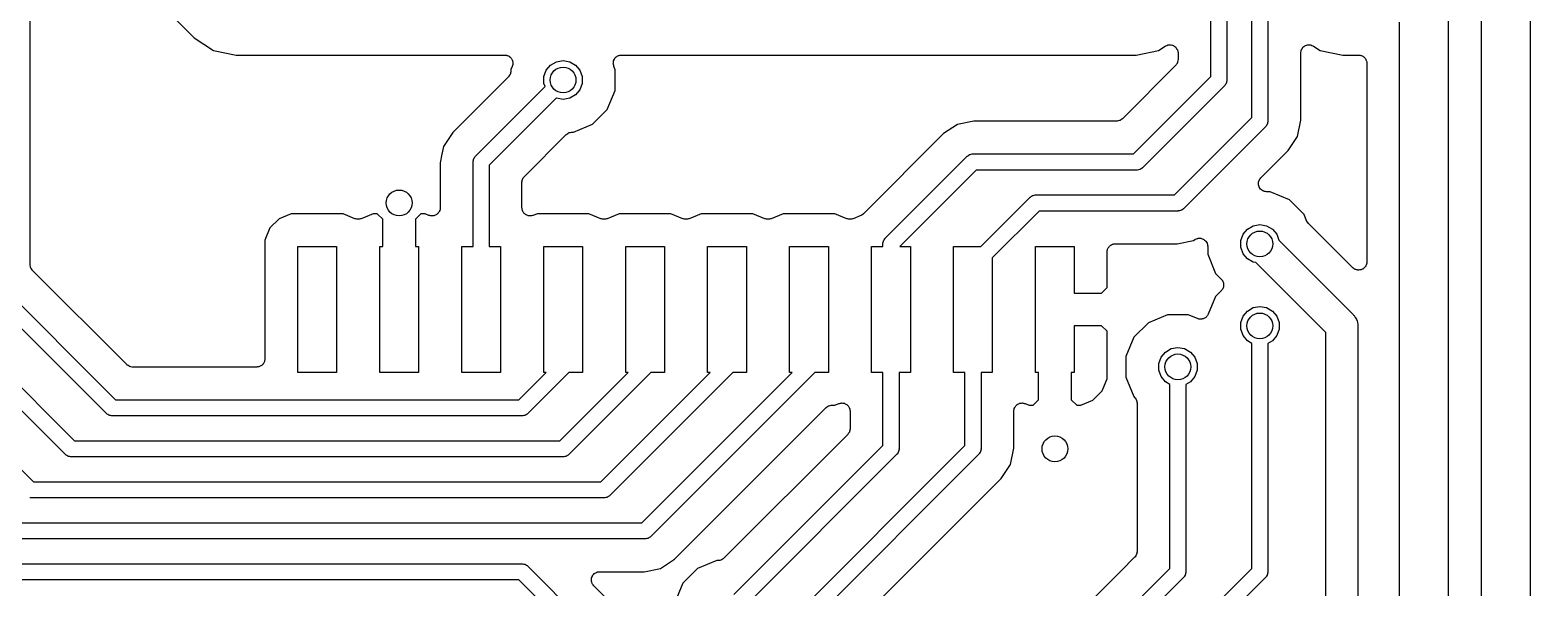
# Model space of a CAD drawing. Extents: x 99.6 to 135.3, y -116.3 to -28.5.
# Drawn here: x 111.76 to 135, y -64.37 to -55.74 of the extents above; entities that cross this region are included whole.
import ezdxf

# ---------------------------------------------------------------- set-up
doc = ezdxf.new("R2010")
doc.units = 0
doc.header["$MEASUREMENT"] = 0
doc.layers.add('BLACK', color=7, linetype='CONTINUOUS')

msp = doc.modelspace()

# ---------------------------------------------------------------- linework, layer by layer
at = {"layer": 'Black'}
for p, q in [((134.995, -38.735), (134.995, -109.22)), ((134.245, -93.605), (134.245, -38.8903)), ((133.725, -40.005), (133.725, -86.995)), ((130.935, -43.18), (130.935, -57.15)), ((130.685, -57.0982), (130.685, -43.2318)), ((130.05, -56.4632), (130.05, -43.8668)), ((130.3, -43.815), (130.3, -56.515)), ((111.758, -59.3752), (111.758, -53.6234)), ((111.975, -53.5336), (114.302, -55.8605)), ((132.975, -55.8649), (132.975, -55.62)), ((114.302, -55.8605), (114.598, -56.0585)), ((129.242, -56.0585), (129.344, -55.99)), ((129.344, -55.99), (129.348, -55.9883)), ((129.348, -55.9883), (129.351, -55.9856)), ((129.351, -55.9856), (129.368, -55.9795)), ((129.368, -55.9795), (129.385, -55.9722)), ((129.385, -55.9722), (129.389, -55.972)), ((129.389, -55.972), (129.393, -55.9705)), ((129.393, -55.9705), (129.411, -55.9705)), ((129.411, -55.9705), (129.429, -55.9694)), ((129.429, -55.9694), (129.433, -55.9705)), ((129.433, -55.9705), (129.437, -55.9705)), ((129.437, -55.9705), (129.454, -55.9767)), ((129.454, -55.9767), (129.471, -55.9817)), ((129.471, -55.9817), (129.475, -55.9842)), ((129.475, -55.9842), (129.478, -55.9856)), ((129.478, -55.9856), (129.492, -55.9972)), ((129.492, -55.9972), (129.507, -56.0078)), ((131.478, -56.0078), (131.493, -55.9972)), ((131.493, -55.9972), (131.506, -55.9856)), ((131.506, -55.9856), (131.51, -55.9842)), ((131.51, -55.9842), (131.514, -55.9817)), ((131.514, -55.9817), (131.531, -55.9767)), ((131.531, -55.9767), (131.548, -55.9705)), ((131.548, -55.9705), (131.552, -55.9705)), ((131.552, -55.9705), (131.556, -55.9694)), ((131.556, -55.9694), (131.574, -55.9705)), ((131.574, -55.9705), (131.592, -55.9705)), ((131.592, -55.9705), (131.596, -55.972)), ((131.596, -55.972), (131.6, -55.9722)), ((131.6, -55.9722), (131.617, -55.9795)), ((131.617, -55.9795), (131.633, -55.9856)), ((131.633, -55.9856), (131.637, -55.9883)), ((131.637, -55.9883), (131.641, -55.99)), ((131.641, -55.99), (131.743, -56.0585)), ((132.971, -55.9127), (132.975, -55.8649)), ((132.975, -55.9283), (132.971, -55.9127)), ((132.975, -86.8397), (132.975, -55.9283)), ((114.598, -56.0585), (114.948, -56.128)), ((114.948, -56.128), (119.111, -56.128)), ((119.111, -56.128), (119.124, -56.1304)), ((119.124, -56.1304), (119.138, -56.131)), ((119.138, -56.131), (119.146, -56.1342)), ((119.146, -56.1342), (119.154, -56.1357)), ((119.154, -56.1357), (119.166, -56.1426)), ((119.166, -56.1426), (119.179, -56.1479)), ((119.179, -56.1479), (119.185, -56.1536)), ((119.185, -56.1536), (119.192, -56.1577)), ((119.192, -56.1577), (119.201, -56.1684)), ((119.201, -56.1684), (119.211, -56.1778)), ((119.211, -56.1778), (119.215, -56.1851)), ((119.215, -56.1851), (119.221, -56.1915)), ((119.221, -56.1915), (119.225, -56.2046)), ((119.225, -56.2046), (119.232, -56.2169)), ((119.232, -56.2169), (119.233, -56.2251)), ((119.233, -56.2251), (119.236, -56.2329)), ((119.236, -56.2329), (119.236, -56.2469)), ((119.821, -56.2843), (119.912, -56.232)), ((119.912, -56.232), (120.015, -56.2139)), ((120.015, -56.2139), (120.118, -56.232)), ((120.118, -56.232), (120.209, -56.2843)), ((120.794, -56.2329), (120.797, -56.225)), ((120.794, -56.2467), (120.794, -56.2329)), ((120.797, -56.225), (120.798, -56.2167)), ((120.798, -56.2167), (120.805, -56.2045)), ((120.805, -56.2045), (120.809, -56.1915)), ((120.809, -56.1915), (120.815, -56.1851)), ((120.815, -56.1851), (120.819, -56.1776)), ((120.819, -56.1776), (120.829, -56.1683)), ((120.829, -56.1683), (120.838, -56.1577)), ((120.838, -56.1577), (120.845, -56.1535)), ((120.845, -56.1535), (120.851, -56.1478)), ((120.851, -56.1478), (120.864, -56.1426)), ((120.864, -56.1426), (120.876, -56.1357)), ((120.876, -56.1357), (120.884, -56.1342)), ((120.884, -56.1342), (120.892, -56.131)), ((120.892, -56.131), (120.906, -56.1304)), ((120.906, -56.1304), (120.919, -56.128)), ((120.919, -56.128), (128.892, -56.128)), ((128.892, -56.128), (129.242, -56.0585)), ((129.507, -56.0078), (129.509, -56.0113)), ((129.509, -56.0113), (129.512, -56.014)), ((129.512, -56.014), (129.521, -56.0295)), ((129.521, -56.0295), (129.531, -56.0445)), ((129.531, -56.0445), (129.532, -56.0485)), ((129.532, -56.0485), (129.534, -56.0522)), ((129.534, -56.0522), (129.537, -56.0698)), ((129.536, -56.2327), (129.534, -56.2436)), ((129.54, -56.2223), (129.536, -56.2327)), ((129.537, -56.0698), (129.542, -56.0873)), ((129.542, -56.2113), (129.54, -56.2167)), ((129.54, -56.2167), (129.54, -56.2223)), ((129.542, -56.0873), (129.541, -56.0915)), ((129.541, -56.0915), (129.542, -56.0956)), ((129.542, -56.2002), (129.541, -56.2057)), ((129.541, -56.2057), (129.542, -56.2113)), ((129.542, -56.0956), (129.542, -56.2002)), ((131.443, -56.0873), (131.448, -56.0698)), ((131.444, -56.0915), (131.443, -56.0873)), ((131.443, -56.0956), (131.444, -56.0915)), ((131.443, -57.1375), (131.443, -56.0956)), ((131.448, -56.0698), (131.451, -56.0522)), ((131.451, -56.0522), (131.453, -56.0485)), ((131.453, -56.0485), (131.454, -56.0445)), ((131.454, -56.0445), (131.464, -56.0295)), ((131.464, -56.0295), (131.473, -56.014)), ((131.473, -56.014), (131.476, -56.0113)), ((131.476, -56.0113), (131.478, -56.0078)), ((131.743, -56.0585), (132.093, -56.128)), ((132.093, -56.128), (132.34, -56.128)), ((132.34, -56.128), (132.351, -56.1299)), ((132.351, -56.1299), (132.362, -56.1299)), ((132.362, -56.1299), (132.372, -56.1337)), ((132.372, -56.1337), (132.383, -56.1357)), ((132.383, -56.1357), (132.393, -56.1412)), ((132.393, -56.1412), (132.404, -56.145)), ((132.404, -56.145), (132.412, -56.1522)), ((132.412, -56.1522), (132.422, -56.1577)), ((132.422, -56.1577), (132.429, -56.1662)), ((132.429, -56.1662), (132.437, -56.1734)), ((132.437, -56.1734), (132.443, -56.183)), ((132.443, -56.183), (132.45, -56.1915)), ((132.45, -56.1915), (132.454, -56.2019)), ((132.454, -56.2019), (132.459, -56.2116)), ((132.459, -56.2116), (132.461, -56.2225)), ((132.461, -56.2225), (132.465, -56.2329)), ((132.465, -56.2329), (132.465, -56.2441)), ((119.17, -56.4649), (118.306, -57.3286)), ((119.173, -56.4603), (119.17, -56.4649)), ((119.177, -56.4568), (119.173, -56.4603)), ((119.186, -56.4424), (119.177, -56.4568)), ((119.195, -56.4287), (119.186, -56.4424)), ((119.197, -56.4234), (119.195, -56.4287)), ((119.199, -56.4186), (119.197, -56.4234)), ((119.202, -56.4022), (119.199, -56.4186)), ((119.207, -56.3861), (119.202, -56.4022)), ((119.207, -56.3752), (119.206, -56.3806)), ((119.206, -56.3806), (119.207, -56.3861)), ((119.228, -56.3037), (119.207, -56.3536)), ((119.207, -56.3536), (119.207, -56.3752)), ((119.231, -56.2901), (119.228, -56.3037)), ((119.236, -56.2771), (119.231, -56.2901)), ((119.236, -56.2469), (119.237, -56.2606)), ((119.237, -56.2606), (119.236, -56.2688)), ((119.236, -56.2688), (119.236, -56.2771)), ((119.718, -56.4627), (119.754, -56.3644)), ((119.718, -56.5673), (119.718, -56.4627)), ((119.754, -56.3644), (119.821, -56.2843)), ((120.209, -56.2843), (120.276, -56.3644)), ((120.276, -56.3644), (120.312, -56.4627)), ((120.312, -56.4627), (120.312, -56.5673)), ((120.792, -56.2604), (120.794, -56.2467)), ((120.794, -56.2686), (120.792, -56.2604)), ((120.794, -56.2771), (120.794, -56.2686)), ((120.799, -56.29), (120.794, -56.2771)), ((120.802, -56.3035), (120.799, -56.29)), ((120.823, -56.355), (120.802, -56.3035)), ((120.823, -56.6764), (120.823, -56.355)), ((129.505, -56.29), (128.68, -57.1148)), ((128.853, -57.66), (130.05, -56.4632)), ((129.508, -56.2854), (129.505, -56.29)), ((129.512, -56.2818), (129.508, -56.2854)), ((129.518, -56.2722), (129.512, -56.2818)), ((129.525, -56.2637), (129.518, -56.2722)), ((129.527, -56.2584), (129.525, -56.2637)), ((129.53, -56.2539), (129.527, -56.2584)), ((129.532, -56.2485), (129.53, -56.2539)), ((129.534, -56.2436), (129.532, -56.2485)), ((132.465, -56.2441), (132.467, -56.255)), ((132.467, -56.255), (132.467, -59.3334)), ((118.657, -57.6966), (119.736, -56.6168)), ((119.736, -56.6168), (119.718, -56.5673)), ((120.276, -56.6656), (120.209, -56.7457)), ((120.312, -56.5673), (120.276, -56.6656)), ((120.7, -56.9733), (120.823, -56.6764)), ((130.263, -56.6034), (128.993, -57.8734)), ((130.267, -56.5989), (130.263, -56.6034)), ((130.271, -56.5953), (130.267, -56.5989)), ((130.279, -56.5812), (130.271, -56.5953)), ((130.288, -56.5678), (130.279, -56.5812)), ((130.29, -56.5625), (130.288, -56.5678)), ((130.292, -56.5578), (130.29, -56.5625)), ((130.295, -56.5417), (130.292, -56.5578)), ((130.3, -56.5259), (130.295, -56.5417)), ((130.3, -56.515), (130.299, -56.5204)), ((130.299, -56.5204), (130.3, -56.5259)), ((119.91, -56.7968), (118.87, -57.8368)), ((119.912, -56.798), (119.91, -56.7968)), ((120.015, -56.8161), (119.912, -56.798)), ((120.118, -56.798), (120.015, -56.8161)), ((120.209, -56.7457), (120.118, -56.798)), ((120.472, -57.2004), (120.7, -56.9733)), ((126.378, -57.152), (126.124, -57.2025)), ((128.59, -57.152), (126.378, -57.152)), ((128.596, -57.151), (128.59, -57.152)), ((128.601, -57.1515), (128.596, -57.151)), ((128.617, -57.1472), (128.601, -57.1515)), ((128.634, -57.1443), (128.617, -57.1472)), ((128.638, -57.1415), (128.634, -57.1443)), ((128.644, -57.1401), (128.638, -57.1415)), ((128.657, -57.1306), (128.644, -57.1401)), ((128.672, -57.1223), (128.657, -57.1306)), ((128.675, -57.118), (128.672, -57.1223)), ((128.68, -57.1148), (128.675, -57.118)), ((129.488, -58.295), (130.685, -57.0982)), ((130.935, -57.1609), (130.93, -57.1767)), ((130.935, -57.15), (130.934, -57.1554)), ((130.934, -57.1554), (130.935, -57.1609)), ((131.393, -57.3913), (131.443, -57.1375)), ((118.306, -57.3286), (118.162, -57.5437)), ((119.415, -58.01), (120.065, -57.3603)), ((120.065, -57.3603), (120.069, -57.3571)), ((120.069, -57.3571), (120.073, -57.3528)), ((120.073, -57.3528), (120.087, -57.3445)), ((120.087, -57.3445), (120.101, -57.335)), ((120.101, -57.335), (120.106, -57.3336)), ((120.106, -57.3336), (120.111, -57.3307)), ((120.111, -57.3307), (120.128, -57.3279)), ((120.128, -57.3279), (120.144, -57.3236)), ((120.144, -57.3236), (120.149, -57.3241)), ((120.149, -57.3241), (120.155, -57.3231)), ((120.155, -57.3231), (120.175, -57.3231)), ((120.175, -57.3231), (120.472, -57.2004)), ((125.909, -57.3462), (124.667, -58.5876)), ((126.124, -57.2025), (125.909, -57.3462)), ((130.898, -57.2384), (129.628, -58.5084)), ((130.902, -57.2339), (130.898, -57.2384)), ((130.906, -57.2303), (130.902, -57.2339)), ((130.914, -57.2162), (130.906, -57.2303)), ((130.923, -57.2028), (130.914, -57.2162)), ((130.925, -57.1975), (130.923, -57.2028)), ((130.927, -57.1928), (130.925, -57.1975)), ((130.93, -57.1767), (130.927, -57.1928)), ((131.249, -57.6064), (131.393, -57.3913)), ((118.162, -57.5437), (118.139, -57.6617)), ((130.825, -58.0303), (131.249, -57.6064)), ((118.139, -57.6617), (118.112, -57.7975)), ((118.112, -57.7975), (118.112, -58.4947)), ((118.62, -57.7741), (118.625, -57.7583)), ((118.621, -57.7796), (118.62, -57.7741)), ((118.62, -57.785), (118.621, -57.7796)), ((118.62, -59.095), (118.62, -57.785)), ((118.625, -57.7583), (118.628, -57.7422)), ((118.628, -57.7422), (118.63, -57.7375)), ((118.63, -57.7375), (118.632, -57.7322)), ((118.632, -57.7322), (118.641, -57.7188)), ((118.641, -57.7188), (118.649, -57.7047)), ((118.649, -57.7047), (118.653, -57.7011)), ((118.653, -57.7011), (118.657, -57.6966)), ((118.87, -57.8368), (118.87, -59.095)), ((125.007, -58.9666), (126.277, -57.6966)), ((126.277, -57.6966), (126.281, -57.6935)), ((126.281, -57.6935), (126.285, -57.6892)), ((126.285, -57.6892), (126.299, -57.6811)), ((126.299, -57.6811), (126.312, -57.6717)), ((126.312, -57.6717), (126.317, -57.6703)), ((126.317, -57.6703), (126.322, -57.6675)), ((126.322, -57.6675), (126.338, -57.6647)), ((126.338, -57.6647), (126.354, -57.6605)), ((126.354, -57.6605), (126.36, -57.661)), ((126.36, -57.661), (126.365, -57.66)), ((126.365, -57.66), (128.853, -57.66)), ((119.378, -58.0887), (119.383, -58.0727)), ((119.379, -58.0943), (119.378, -58.0887)), ((119.378, -58.0998), (119.379, -58.0943)), ((119.383, -58.0727), (119.386, -58.0564)), ((119.386, -58.0564), (119.388, -58.0515)), ((119.388, -58.0515), (119.39, -58.0461)), ((119.39, -58.0461), (119.399, -58.0325)), ((119.399, -58.0325), (119.408, -58.0182)), ((119.408, -58.0182), (119.412, -58.0146)), ((119.412, -58.0146), (119.415, -58.01)), ((126.417, -57.91), (125.232, -59.095)), ((128.905, -57.91), (126.417, -57.91)), ((128.91, -57.909), (128.905, -57.91)), ((128.916, -57.9095), (128.91, -57.909)), ((128.932, -57.9053), (128.916, -57.9095)), ((128.948, -57.9025), (128.932, -57.9053)), ((128.953, -57.8997), (128.948, -57.9025)), ((128.958, -57.8983), (128.953, -57.8997)), ((128.971, -57.8889), (128.958, -57.8983)), ((128.985, -57.8808), (128.971, -57.8889)), ((128.989, -57.8765), (128.985, -57.8808)), ((128.993, -57.8734), (128.989, -57.8765)), ((130.79, -58.0979), (130.795, -58.0824)), ((130.795, -58.0824), (130.8, -58.0664)), ((130.8, -58.0664), (130.803, -58.0618)), ((130.803, -58.0618), (130.805, -58.0565)), ((130.805, -58.0565), (130.815, -58.0438)), ((130.815, -58.0438), (130.825, -58.0303)), ((119.378, -58.4947), (119.378, -58.0998)), ((127.252, -58.3316), (127.256, -58.3285)), ((127.256, -58.3285), (127.26, -58.3242)), ((127.26, -58.3242), (127.274, -58.3161)), ((127.274, -58.3161), (127.287, -58.3067)), ((127.287, -58.3067), (127.292, -58.3053)), ((127.292, -58.3053), (127.297, -58.3025)), ((127.297, -58.3025), (127.313, -58.2997)), ((127.313, -58.2997), (127.329, -58.2955)), ((127.329, -58.2955), (127.335, -58.296)), ((127.335, -58.296), (127.34, -58.295)), ((127.34, -58.295), (129.488, -58.295)), ((130.788, -58.109), (130.79, -58.1036)), ((130.79, -58.1255), (130.788, -58.109)), ((130.79, -58.1036), (130.79, -58.0979)), ((130.79, -58.142), (130.79, -58.1255)), ((130.792, -58.1473), (130.79, -58.142)), ((130.792, -58.153), (130.792, -58.1473)), ((130.799, -58.1679), (130.792, -58.153)), ((130.805, -58.1835), (130.799, -58.1679)), ((130.808, -58.1878), (130.805, -58.1835)), ((130.811, -58.1929), (130.808, -58.1878)), ((130.822, -58.2046), (130.811, -58.1929)), ((130.833, -58.2173), (130.822, -58.2046)), ((130.838, -58.2201), (130.833, -58.2173)), ((130.842, -58.2241), (130.838, -58.2201)), ((130.857, -58.2311), (130.842, -58.2241)), ((130.871, -58.2394), (130.857, -58.2311)), ((130.877, -58.2404), (130.871, -58.2394)), ((130.882, -58.2428), (130.877, -58.2404)), ((130.898, -58.2442), (130.882, -58.2428)), ((130.915, -58.2471), (130.898, -58.2442)), ((130.971, -58.2471), (130.915, -58.2471)), ((131.268, -58.3704), (130.971, -58.2471)), ((118.097, -58.5501), (118.092, -58.5629)), ((118.104, -58.5381), (118.097, -58.5501)), ((118.106, -58.5299), (118.104, -58.5381)), ((118.109, -58.5222), (118.106, -58.5299)), ((118.11, -58.5083), (118.109, -58.5222)), ((118.112, -58.4947), (118.11, -58.5083)), ((119.38, -58.5083), (119.378, -58.4947)), ((119.381, -58.5222), (119.38, -58.5083)), ((119.384, -58.5299), (119.381, -58.5222)), ((119.386, -58.5381), (119.384, -58.5299)), ((119.393, -58.5501), (119.386, -58.5381)), ((119.398, -58.5629), (119.393, -58.5501)), ((126.488, -59.095), (127.252, -58.3316)), ((127.392, -58.545), (126.665, -59.2718)), ((129.54, -58.545), (127.392, -58.545)), ((129.545, -58.544), (129.54, -58.545)), ((129.551, -58.5445), (129.545, -58.544)), ((129.567, -58.5403), (129.551, -58.5445)), ((129.583, -58.5375), (129.567, -58.5403)), ((129.588, -58.5347), (129.583, -58.5375)), ((129.593, -58.5333), (129.588, -58.5347)), ((129.606, -58.5239), (129.593, -58.5333)), ((129.62, -58.5158), (129.606, -58.5239)), ((129.624, -58.5115), (129.62, -58.5158)), ((129.628, -58.5084), (129.624, -58.5115)), ((131.495, -58.5979), (131.268, -58.3704)), ((115.617, -58.6643), (115.474, -58.8072)), ((115.804, -58.587), (115.617, -58.6643)), ((116.606, -58.587), (115.804, -58.587)), ((116.791, -58.6638), (116.606, -58.587)), ((116.797, -58.665), (116.791, -58.6638)), ((116.802, -58.6676), (116.797, -58.665)), ((116.818, -58.6697), (116.802, -58.6676)), ((116.834, -58.6733), (116.818, -58.6697)), ((116.84, -58.6726), (116.834, -58.6733)), ((116.846, -58.6733), (116.84, -58.6726)), ((116.862, -58.6697), (116.846, -58.6733)), ((116.878, -58.6676), (116.862, -58.6697)), ((116.883, -58.665), (116.878, -58.6676)), ((116.889, -58.6638), (116.883, -58.665)), ((117.074, -58.587), (116.889, -58.6638)), ((117.137, -58.587), (117.074, -58.587)), ((117.221, -58.6714), (117.137, -58.587)), ((117.221, -59.095), (117.221, -58.6714)), ((117.813, -58.587), (117.729, -58.6714)), ((117.729, -58.6714), (117.729, -59.095)), ((117.876, -58.587), (117.813, -58.587)), ((117.936, -58.612), (117.876, -58.587)), ((117.95, -58.615), (117.936, -58.612)), ((117.963, -58.6197), (117.95, -58.615)), ((117.971, -58.6197), (117.963, -58.6197)), ((117.979, -58.6215), (117.971, -58.6197)), ((117.993, -58.6197), (117.979, -58.6215)), ((118.007, -58.6197), (117.993, -58.6197)), ((118.015, -58.6169), (118.007, -58.6197)), ((118.023, -58.6158), (118.015, -58.6169)), ((118.035, -58.6094), (118.023, -58.6158)), ((118.048, -58.6046), (118.035, -58.6094)), ((118.055, -58.5993), (118.048, -58.6046)), ((118.062, -58.5954), (118.055, -58.5993)), ((118.072, -58.5852), (118.062, -58.5954)), ((118.082, -58.5763), (118.072, -58.5852)), ((118.086, -58.5691), (118.082, -58.5763)), ((118.092, -58.5629), (118.086, -58.5691)), ((119.404, -58.5691), (119.398, -58.5629)), ((119.408, -58.5763), (119.404, -58.5691)), ((119.418, -58.5852), (119.408, -58.5763)), ((119.428, -58.5954), (119.418, -58.5852)), ((119.435, -58.5993), (119.428, -58.5954)), ((119.441, -58.6046), (119.435, -58.5993)), ((119.455, -58.6094), (119.441, -58.6046)), ((119.467, -58.6158), (119.455, -58.6094)), ((119.475, -58.6169), (119.467, -58.6158)), ((119.483, -58.6197), (119.475, -58.6169)), ((119.497, -58.6197), (119.483, -58.6197)), ((119.511, -58.6215), (119.497, -58.6197)), ((119.519, -58.6197), (119.511, -58.6215)), ((119.527, -58.6197), (119.519, -58.6197)), ((119.54, -58.615), (119.527, -58.6197)), ((119.554, -58.612), (119.54, -58.615)), ((119.614, -58.587), (119.554, -58.612)), ((120.416, -58.587), (119.614, -58.587)), ((120.601, -58.6638), (120.416, -58.587)), ((120.607, -58.665), (120.601, -58.6638)), ((120.612, -58.6676), (120.607, -58.665)), ((120.628, -58.6697), (120.612, -58.6676)), ((120.644, -58.6733), (120.628, -58.6697)), ((120.65, -58.6726), (120.644, -58.6733)), ((120.656, -58.6733), (120.65, -58.6726)), ((120.672, -58.6697), (120.656, -58.6733)), ((120.688, -58.6676), (120.672, -58.6697)), ((120.693, -58.665), (120.688, -58.6676)), ((120.699, -58.6638), (120.693, -58.665)), ((120.884, -58.587), (120.699, -58.6638)), ((121.686, -58.587), (120.884, -58.587)), ((121.871, -58.6638), (121.686, -58.587)), ((121.877, -58.665), (121.871, -58.6638)), ((121.882, -58.6676), (121.877, -58.665)), ((121.898, -58.6697), (121.882, -58.6676)), ((121.914, -58.6733), (121.898, -58.6697)), ((121.92, -58.6726), (121.914, -58.6733)), ((121.926, -58.6733), (121.92, -58.6726)), ((121.942, -58.6697), (121.926, -58.6733)), ((121.958, -58.6676), (121.942, -58.6697)), ((121.963, -58.665), (121.958, -58.6676)), ((121.969, -58.6638), (121.963, -58.665)), ((122.154, -58.587), (121.969, -58.6638)), ((122.956, -58.587), (122.154, -58.587)), ((123.141, -58.6638), (122.956, -58.587)), ((123.147, -58.665), (123.141, -58.6638)), ((123.152, -58.6676), (123.147, -58.665)), ((123.168, -58.6697), (123.152, -58.6676)), ((123.184, -58.6733), (123.168, -58.6697)), ((123.19, -58.6726), (123.184, -58.6733)), ((123.196, -58.6733), (123.19, -58.6726)), ((123.212, -58.6697), (123.196, -58.6733)), ((123.228, -58.6676), (123.212, -58.6697)), ((123.233, -58.665), (123.228, -58.6676)), ((123.239, -58.6638), (123.233, -58.665)), ((123.424, -58.587), (123.239, -58.6638)), ((124.226, -58.587), (123.424, -58.587)), ((124.411, -58.6638), (124.226, -58.587)), ((124.417, -58.665), (124.411, -58.6638)), ((124.422, -58.6676), (124.417, -58.665)), ((124.438, -58.6697), (124.422, -58.6676)), ((124.454, -58.6733), (124.438, -58.6697)), ((124.46, -58.6726), (124.454, -58.6733)), ((124.466, -58.6733), (124.46, -58.6726)), ((124.482, -58.6697), (124.466, -58.6733)), ((124.498, -58.6676), (124.482, -58.6697)), ((124.503, -58.665), (124.498, -58.6676)), ((124.509, -58.6638), (124.503, -58.665)), ((124.626, -58.6152), (124.509, -58.6638)), ((124.628, -58.6136), (124.626, -58.6152)), ((124.631, -58.6129), (124.628, -58.6136)), ((124.647, -58.6018), (124.631, -58.6129)), ((124.663, -58.5915), (124.647, -58.6018)), ((124.665, -58.5892), (124.663, -58.5915)), ((124.667, -58.5876), (124.665, -58.5892)), ((130.616, -58.8243), (130.707, -58.772)), ((130.707, -58.772), (130.81, -58.7539)), ((130.81, -58.7539), (130.913, -58.772)), ((130.913, -58.772), (131.004, -58.8243)), ((131.535, -58.6947), (131.495, -58.5979)), ((131.537, -58.6971), (131.535, -58.6947)), ((131.538, -58.6998), (131.537, -58.6971)), ((131.549, -58.7156), (131.538, -58.6998)), ((131.559, -58.7319), (131.549, -58.7156)), ((131.561, -58.7336), (131.559, -58.7319)), ((131.563, -58.736), (131.561, -58.7336)), ((132.25, -59.4232), (131.563, -58.736)), ((115.474, -58.8072), (115.397, -58.994)), ((115.397, -58.994), (115.397, -60.835)), ((124.975, -59.0283), (124.978, -59.0122)), ((124.978, -59.0122), (124.98, -59.0075)), ((124.98, -59.0075), (124.982, -59.0022)), ((124.982, -59.0022), (124.991, -58.9888)), ((124.991, -58.9888), (124.999, -58.9747)), ((124.999, -58.9747), (125.003, -58.9711)), ((125.003, -58.9711), (125.007, -58.9666)), ((129.527, -59.053), (129.781, -59.0025)), ((129.781, -59.0025), (129.804, -58.9871)), ((129.804, -58.9871), (129.808, -58.9854)), ((129.808, -58.9854), (129.812, -58.9826)), ((129.812, -58.9826), (129.828, -58.9765)), ((129.828, -58.9765), (129.845, -58.9693)), ((129.845, -58.9693), (129.849, -58.969)), ((129.849, -58.969), (129.853, -58.9676)), ((129.853, -58.9676), (129.871, -58.9676)), ((129.871, -58.9676), (129.889, -58.9664)), ((129.889, -58.9664), (129.893, -58.9676)), ((129.893, -58.9676), (129.897, -58.9676)), ((129.897, -58.9676), (129.914, -58.9738)), ((129.914, -58.9738), (129.931, -58.9788)), ((129.931, -58.9788), (129.935, -58.9813)), ((129.935, -58.9813), (129.939, -58.9827)), ((129.939, -58.9827), (129.952, -58.9943)), ((129.952, -58.9943), (129.967, -59.0048)), ((129.967, -59.0048), (129.969, -59.0084)), ((129.969, -59.0084), (129.972, -59.0111)), ((129.972, -59.0111), (129.981, -59.0266)), ((130.513, -59.0027), (130.549, -58.9044)), ((130.513, -59.1073), (130.513, -59.0027)), ((130.549, -58.9044), (130.616, -58.8243)), ((131.004, -58.8243), (131.071, -58.9044)), ((131.071, -58.9044), (131.104, -58.9953)), ((131.104, -58.9953), (132.257, -60.1482)), ((115.905, -61.045), (115.905, -59.095)), ((115.905, -59.095), (116.505, -59.095)), ((116.505, -59.095), (116.505, -61.045)), ((117.175, -61.045), (117.175, -59.095)), ((117.175, -59.095), (117.221, -59.095)), ((117.729, -59.095), (117.775, -59.095)), ((117.775, -59.095), (117.775, -61.045)), ((118.445, -61.045), (118.445, -59.095)), ((118.445, -59.095), (118.62, -59.095)), ((118.87, -59.095), (119.045, -59.095)), ((119.045, -59.095), (119.045, -61.045)), ((119.715, -61.045), (119.715, -59.095)), ((119.715, -59.095), (120.315, -59.095)), ((120.315, -59.095), (120.315, -61.045)), ((120.985, -61.045), (120.985, -59.095)), ((120.985, -59.095), (121.585, -59.095)), ((121.585, -59.095), (121.585, -61.045)), ((122.255, -61.045), (122.255, -59.095)), ((122.255, -59.095), (122.855, -59.095)), ((122.855, -59.095), (122.855, -61.045)), ((123.525, -61.045), (123.525, -59.095)), ((123.525, -59.095), (124.125, -59.095)), ((124.125, -59.095), (124.125, -61.045)), ((124.795, -61.045), (124.795, -59.095)), ((124.795, -59.095), (124.97, -59.095)), ((124.97, -59.0441), (124.975, -59.0283)), ((124.971, -59.0496), (124.97, -59.0441)), ((124.97, -59.055), (124.971, -59.0496)), ((124.97, -59.095), (124.97, -59.055)), ((125.232, -59.095), (125.395, -59.095)), ((125.395, -59.095), (125.395, -61.045)), ((126.065, -61.045), (126.065, -59.095)), ((126.065, -59.095), (126.488, -59.095)), ((127.335, -61.045), (127.335, -59.095)), ((127.335, -59.095), (127.935, -59.095)), ((127.935, -59.095), (127.935, -59.816)), ((128.443, -59.18), (128.445, -59.1691)), ((128.443, -59.7316), (128.443, -59.18)), ((128.445, -59.1579), (128.449, -59.1475)), ((128.445, -59.1691), (128.445, -59.1579)), ((128.449, -59.1475), (128.451, -59.1366)), ((128.451, -59.1366), (128.456, -59.1269)), ((128.456, -59.1269), (128.46, -59.1165)), ((128.46, -59.1165), (128.467, -59.108)), ((128.467, -59.108), (128.473, -59.0984)), ((128.473, -59.0984), (128.481, -59.0912)), ((128.481, -59.0912), (128.488, -59.0827)), ((128.488, -59.0827), (128.498, -59.0772)), ((128.498, -59.0772), (128.506, -59.07)), ((128.506, -59.07), (128.517, -59.0662)), ((128.517, -59.0662), (128.527, -59.0607)), ((128.527, -59.0607), (128.538, -59.0587)), ((128.538, -59.0587), (128.548, -59.0549)), ((128.548, -59.0549), (128.559, -59.0549)), ((128.559, -59.0549), (128.57, -59.053)), ((128.57, -59.053), (129.527, -59.053)), ((129.981, -59.0266), (129.991, -59.0415)), ((129.991, -59.0415), (129.992, -59.0456)), ((129.992, -59.0456), (129.994, -59.0493)), ((129.994, -59.0493), (129.997, -59.067)), ((129.997, -59.067), (130.002, -59.0844)), ((130.002, -59.0844), (130.001, -59.0886)), ((130.001, -59.0886), (130.002, -59.0928)), ((130.002, -59.0928), (130.002, -59.215)), ((130.002, -59.215), (130.125, -59.5121)), ((130.549, -59.2056), (130.513, -59.1073)), ((130.616, -59.2857), (130.549, -59.2056)), ((111.759, -59.3807), (111.758, -59.3752)), ((111.758, -59.3863), (111.759, -59.3807)), ((111.763, -59.4023), (111.758, -59.3863)), ((111.766, -59.4186), (111.763, -59.4023)), ((111.768, -59.4235), (111.766, -59.4186)), ((111.77, -59.4289), (111.768, -59.4235)), ((111.779, -59.4425), (111.77, -59.4289)), ((111.788, -59.4568), (111.779, -59.4425)), ((111.792, -59.4604), (111.788, -59.4568)), ((111.795, -59.465), (111.792, -59.4604)), ((113.255, -60.9248), (111.795, -59.465)), ((126.665, -59.2718), (126.665, -61.045)), ((130.707, -59.338), (130.616, -59.2857)), ((130.746, -59.3449), (130.707, -59.338)), ((131.83, -60.4286), (130.746, -59.3449)), ((132.255, -59.4264), (132.25, -59.4232)), ((132.258, -59.4307), (132.255, -59.4264)), ((132.268, -59.4363), (132.258, -59.4307)), ((132.276, -59.4434), (132.268, -59.4363)), ((132.282, -59.4453), (132.276, -59.4434)), ((132.286, -59.4485), (132.282, -59.4453)), ((132.292, -59.45), (132.286, -59.4485)), ((132.297, -59.4528), (132.292, -59.45)), ((132.308, -59.4547), (132.297, -59.4528)), ((132.318, -59.4585), (132.308, -59.4547)), ((132.324, -59.4585), (132.318, -59.4585)), ((132.329, -59.4599), (132.324, -59.4585)), ((132.334, -59.4594), (132.329, -59.4599)), ((132.34, -59.4604), (132.334, -59.4594)), ((132.351, -59.4585), (132.34, -59.4604)), ((132.362, -59.4585), (132.351, -59.4585)), ((132.367, -59.4566), (132.362, -59.4585)), ((132.373, -59.4561), (132.367, -59.4566)), ((132.378, -59.4537), (132.373, -59.4561)), ((132.383, -59.4528), (132.378, -59.4537)), ((132.393, -59.4472), (132.383, -59.4528)), ((132.404, -59.4434), (132.393, -59.4472)), ((132.408, -59.4398), (132.404, -59.4434)), ((132.413, -59.4375), (132.408, -59.4398)), ((132.417, -59.4335), (132.413, -59.4375)), ((132.422, -59.4307), (132.417, -59.4335)), ((132.429, -59.4222), (132.422, -59.4307)), ((132.437, -59.4151), (132.429, -59.4222)), ((132.44, -59.4102), (132.437, -59.4151)), ((132.444, -59.4063), (132.44, -59.4102)), ((132.446, -59.4012), (132.444, -59.4063)), ((132.45, -59.3969), (132.446, -59.4012)), ((132.454, -59.3865), (132.45, -59.3969)), ((132.459, -59.3769), (132.454, -59.3865)), ((132.46, -59.3714), (132.459, -59.3769)), ((132.463, -59.3663), (132.46, -59.3714)), ((132.465, -59.3555), (132.463, -59.3607)), ((132.463, -59.3607), (132.463, -59.3663)), ((132.467, -59.3334), (132.465, -59.3444)), ((132.465, -59.3444), (132.465, -59.3555)), ((111.25, -59.6382), (113.082, -61.47)), ((130.125, -59.5121), (130.213, -59.6002)), ((130.213, -59.6002), (130.219, -59.6093)), ((130.219, -59.6093), (130.227, -59.6172)), ((130.227, -59.6172), (130.229, -59.6222)), ((130.229, -59.6222), (130.233, -59.6265)), ((130.233, -59.6265), (130.235, -59.6318)), ((130.235, -59.6318), (130.238, -59.6364)), ((130.238, -59.6364), (130.241, -59.6471)), ((130.241, -59.6471), (130.245, -59.6572)), ((130.245, -59.7229), (130.241, -59.733)), ((130.245, -59.6572), (130.246, -59.6627)), ((130.246, -59.7173), (130.245, -59.7229)), ((130.246, -59.6627), (130.248, -59.6679)), ((130.248, -59.712), (130.246, -59.7173)), ((130.248, -59.6679), (130.248, -59.6735)), ((130.248, -59.6735), (130.249, -59.679)), ((130.249, -59.679), (130.248, -59.6901)), ((130.248, -59.6901), (130.249, -59.7011)), ((130.249, -59.7011), (130.248, -59.7065)), ((130.248, -59.7065), (130.248, -59.712)), ((112.942, -61.6834), (111.037, -59.7784)), ((127.935, -59.816), (128.359, -59.816)), ((128.359, -59.816), (128.443, -59.7316)), ((130.125, -59.8667), (130.011, -60.143)), ((130.212, -59.7798), (130.125, -59.8667)), ((130.219, -59.7707), (130.212, -59.7798)), ((130.227, -59.7629), (130.219, -59.7707)), ((130.229, -59.7578), (130.227, -59.7629)), ((130.233, -59.7535), (130.229, -59.7578)), ((130.235, -59.7483), (130.233, -59.7535)), ((130.238, -59.7437), (130.235, -59.7483)), ((130.241, -59.733), (130.238, -59.7437)), ((129.38, -60.1519), (129.083, -60.2746)), ((129.701, -60.1521), (129.38, -60.1519)), ((129.845, -60.2116), (129.701, -60.1521)), ((129.978, -60.187), (129.971, -60.1952)), ((129.987, -60.1802), (129.978, -60.187)), ((129.993, -60.1708), (129.987, -60.1802)), ((130, -60.1627), (129.993, -60.1708)), ((130.005, -60.1524), (130, -60.1627)), ((130.011, -60.143), (130.005, -60.1524)), ((130.513, -60.2727), (130.549, -60.1744)), ((130.549, -60.1744), (130.616, -60.0943)), ((130.616, -60.0943), (130.707, -60.042)), ((130.707, -60.042), (130.81, -60.0239)), ((130.81, -60.0239), (130.913, -60.042)), ((130.913, -60.042), (131.004, -60.0943)), ((131.004, -60.0943), (131.071, -60.1744)), ((131.071, -60.1744), (131.107, -60.2727)), ((132.257, -60.1482), (132.263, -60.1572)), ((132.263, -60.1572), (132.272, -60.1643)), ((132.272, -60.1643), (132.288, -60.1926)), ((112.307, -62.3184), (110.402, -60.4134)), ((110.615, -60.2732), (112.447, -62.105)), ((128.359, -60.324), (127.935, -60.324)), ((127.935, -60.324), (127.935, -61.045)), ((128.443, -60.4084), (128.359, -60.324)), ((128.443, -61.146), (128.443, -60.4084)), ((129.083, -60.2746), (128.855, -60.5017)), ((129.856, -60.214), (129.845, -60.2116)), ((129.866, -60.2183), (129.856, -60.214)), ((129.877, -60.2188), (129.866, -60.2183)), ((129.888, -60.2212), (129.877, -60.2188)), ((129.899, -60.2198), (129.888, -60.2212)), ((129.91, -60.2203), (129.899, -60.2198)), ((129.92, -60.2169), (129.91, -60.2203)), ((129.931, -60.2155), (129.92, -60.2169)), ((129.941, -60.2104), (129.931, -60.2155)), ((129.952, -60.207), (129.941, -60.2104)), ((129.961, -60.2003), (129.952, -60.207)), ((129.971, -60.1952), (129.961, -60.2003)), ((130.513, -60.3773), (130.513, -60.2727)), ((130.549, -60.4756), (130.513, -60.3773)), ((131.107, -60.3773), (131.071, -60.4756)), ((131.107, -60.2727), (131.107, -60.3773)), ((132.288, -60.1926), (132.307, -60.2193)), ((132.307, -60.2193), (132.309, -60.23)), ((132.309, -60.23), (132.315, -60.2395)), ((132.315, -60.2395), (132.321, -60.2717)), ((132.321, -60.2717), (132.329, -60.3032)), ((132.329, -60.3032), (132.328, -60.3142)), ((132.328, -60.3142), (132.33, -60.325)), ((132.33, -60.325), (132.33, -86.36)), ((128.855, -60.5017), (128.732, -60.7986)), ((130.616, -60.5557), (130.549, -60.4756)), ((130.685, -60.5953), (130.616, -60.5557)), ((130.685, -64.0832), (130.685, -60.5953)), ((131.004, -60.5557), (130.935, -60.5953)), ((130.935, -60.5953), (130.935, -64.135)), ((131.071, -60.4756), (131.004, -60.5557)), ((131.83, -75.315), (131.83, -60.4286)), ((115.389, -60.8784), (115.384, -60.8881)), ((115.391, -60.8675), (115.389, -60.8784)), ((115.395, -60.8571), (115.391, -60.8675)), ((115.397, -60.835), (115.395, -60.8459)), ((115.395, -60.8459), (115.395, -60.8571)), ((128.732, -60.7986), (128.732, -61.12)), ((129.243, -60.9077), (129.279, -60.8094)), ((129.279, -60.8094), (129.346, -60.7293)), ((129.346, -60.7293), (129.437, -60.677)), ((129.437, -60.677), (129.54, -60.6589)), ((129.54, -60.6589), (129.643, -60.677)), ((129.643, -60.677), (129.734, -60.7293)), ((129.734, -60.7293), (129.801, -60.8094)), ((129.801, -60.8094), (129.837, -60.9077)), ((109.98, -60.9082), (111.812, -62.74)), ((113.26, -60.928), (113.255, -60.9248)), ((113.263, -60.9323), (113.26, -60.928)), ((113.278, -60.9406), (113.263, -60.9323)), ((113.291, -60.9501), (113.278, -60.9406)), ((113.297, -60.9515), (113.291, -60.9501)), ((113.301, -60.9543), (113.297, -60.9515)), ((113.318, -60.9572), (113.301, -60.9543)), ((113.334, -60.9615), (113.318, -60.9572)), ((113.339, -60.961), (113.334, -60.9615)), ((113.345, -60.962), (113.339, -60.961)), ((115.27, -60.962), (113.345, -60.962)), ((115.281, -60.9601), (115.27, -60.962)), ((115.292, -60.9601), (115.281, -60.9601)), ((115.302, -60.9563), (115.292, -60.9601)), ((115.313, -60.9543), (115.302, -60.9563)), ((115.323, -60.9488), (115.313, -60.9543)), ((115.334, -60.945), (115.323, -60.9488)), ((115.342, -60.9378), (115.334, -60.945)), ((115.352, -60.9323), (115.342, -60.9378)), ((115.359, -60.9238), (115.352, -60.9323)), ((115.367, -60.9166), (115.359, -60.9238)), ((115.373, -60.907), (115.367, -60.9166)), ((115.38, -60.8985), (115.373, -60.907)), ((115.384, -60.8881), (115.38, -60.8985)), ((116.505, -61.045), (115.905, -61.045)), ((117.775, -61.045), (117.175, -61.045)), ((119.045, -61.045), (118.445, -61.045)), ((119.328, -61.47), (119.753, -61.045)), ((120.103, -61.0484), (119.468, -61.6834)), ((119.753, -61.045), (119.715, -61.045)), ((119.963, -62.105), (121.023, -61.045)), ((120.106, -61.045), (120.103, -61.0484)), ((121.373, -61.0484), (120.103, -62.3184)), ((120.315, -61.045), (120.106, -61.045)), ((120.598, -62.74), (122.293, -61.045)), ((122.643, -61.0484), (120.738, -62.9534)), ((121.023, -61.045), (120.985, -61.045)), ((121.233, -63.375), (123.563, -61.045)), ((121.376, -61.045), (121.373, -61.0484)), ((123.913, -61.0484), (121.373, -63.5884)), ((121.585, -61.045), (121.376, -61.045)), ((122.293, -61.045), (122.255, -61.045)), ((122.646, -61.045), (122.643, -61.0484)), ((122.855, -61.045), (122.646, -61.045)), ((123.563, -61.045), (123.525, -61.045)), ((123.916, -61.045), (123.913, -61.0484)), ((124.125, -61.045), (123.916, -61.045)), ((124.97, -61.045), (124.795, -61.045)), ((124.97, -62.1782), (124.97, -61.045)), ((125.395, -61.045), (125.22, -61.045)), ((125.22, -61.045), (125.22, -62.23)), ((126.24, -61.045), (126.065, -61.045)), ((126.24, -62.1782), (126.24, -61.045)), ((126.665, -61.045), (126.49, -61.045)), ((126.49, -61.045), (126.49, -62.23)), ((127.381, -61.045), (127.335, -61.045)), ((127.381, -61.4686), (127.381, -61.045)), ((127.935, -61.045), (127.889, -61.045)), ((127.889, -61.045), (127.889, -61.4686)), ((129.243, -61.0123), (129.243, -60.9077)), ((129.279, -61.1106), (129.243, -61.0123)), ((129.346, -61.1907), (129.279, -61.1106)), ((129.801, -61.1106), (129.734, -61.1907)), ((129.837, -61.0123), (129.801, -61.1106)), ((129.837, -60.9077), (129.837, -61.0123)), ((128.223, -61.4757), (128.366, -61.3328)), ((128.366, -61.3328), (128.403, -61.2434)), ((128.403, -61.2423), (128.443, -61.146)), ((128.403, -61.2434), (128.403, -61.2423)), ((128.403, -61.2434), (128.403, -61.2434)), ((128.732, -61.12), (128.855, -61.4171)), ((129.415, -61.2303), (129.346, -61.1907)), ((129.415, -64.0832), (129.415, -61.2303)), ((129.734, -61.1907), (129.665, -61.2303)), ((129.665, -61.2303), (129.665, -64.135)), ((113.082, -61.47), (119.328, -61.47)), ((124.098, -61.5827), (124.113, -61.5744)), ((124.113, -61.5744), (124.126, -61.5649)), ((124.126, -61.5649), (124.132, -61.5635)), ((124.132, -61.5635), (124.136, -61.5607)), ((124.136, -61.5607), (124.153, -61.5578)), ((124.153, -61.5578), (124.169, -61.5535)), ((124.169, -61.5535), (124.174, -61.554)), ((124.174, -61.554), (124.18, -61.553)), ((124.18, -61.553), (124.226, -61.553)), ((124.226, -61.553), (124.286, -61.528)), ((124.286, -61.528), (124.3, -61.525)), ((124.3, -61.525), (124.313, -61.5203)), ((124.313, -61.5203), (124.321, -61.5203)), ((124.321, -61.5203), (124.329, -61.5185)), ((124.329, -61.5185), (124.343, -61.5203)), ((124.343, -61.5203), (124.357, -61.5203)), ((124.357, -61.5203), (124.365, -61.5231)), ((124.365, -61.5231), (124.373, -61.5242)), ((124.373, -61.5242), (124.385, -61.5306)), ((124.385, -61.5306), (124.398, -61.5353)), ((124.398, -61.5353), (124.405, -61.5407)), ((124.405, -61.5407), (124.412, -61.5446)), ((124.412, -61.5446), (124.422, -61.5548)), ((124.422, -61.5548), (124.432, -61.5637)), ((124.432, -61.5637), (124.436, -61.5709)), ((124.436, -61.5709), (124.442, -61.5771)), ((124.442, -61.5771), (124.447, -61.5899)), ((127.013, -61.5899), (127.018, -61.5771)), ((127.018, -61.5771), (127.024, -61.5709)), ((127.024, -61.5709), (127.028, -61.5637)), ((127.028, -61.5637), (127.038, -61.5548)), ((127.038, -61.5548), (127.048, -61.5446)), ((127.048, -61.5446), (127.055, -61.5407)), ((127.055, -61.5407), (127.061, -61.5353)), ((127.061, -61.5353), (127.075, -61.5306)), ((127.075, -61.5306), (127.087, -61.5242)), ((127.087, -61.5242), (127.095, -61.5231)), ((127.095, -61.5231), (127.103, -61.5203)), ((127.103, -61.5203), (127.117, -61.5203)), ((127.117, -61.5203), (127.131, -61.5185)), ((127.131, -61.5185), (127.139, -61.5203)), ((127.139, -61.5203), (127.147, -61.5203)), ((127.147, -61.5203), (127.16, -61.525)), ((127.16, -61.525), (127.174, -61.528)), ((127.174, -61.528), (127.234, -61.553)), ((127.234, -61.553), (127.297, -61.553)), ((127.297, -61.553), (127.381, -61.4686)), ((127.889, -61.4686), (127.973, -61.553)), ((127.973, -61.553), (128.036, -61.553)), ((128.036, -61.553), (128.223, -61.4757)), ((128.855, -61.4171), (128.87, -61.4324)), ((128.87, -61.4324), (128.873, -61.4369)), ((128.873, -61.4369), (128.877, -61.4405)), ((128.877, -61.4405), (128.886, -61.4549)), ((128.886, -61.4549), (128.895, -61.4685)), ((128.895, -61.4685), (128.897, -61.4739)), ((128.897, -61.4739), (128.899, -61.4787)), ((128.899, -61.4787), (128.902, -61.4951)), ((128.902, -61.4951), (128.907, -61.5112)), ((128.907, -61.5112), (128.906, -61.5167)), ((128.906, -61.5167), (128.907, -61.5221)), ((128.907, -61.5221), (128.907, -63.8202)), ((112.946, -61.6865), (112.942, -61.6834)), ((112.95, -61.6908), (112.946, -61.6865)), ((112.964, -61.6989), (112.95, -61.6908)), ((112.977, -61.7083), (112.964, -61.6989)), ((112.982, -61.7097), (112.977, -61.7083)), ((112.987, -61.7125), (112.982, -61.7097)), ((113.003, -61.7153), (112.987, -61.7125)), ((113.019, -61.7195), (113.003, -61.7153)), ((113.025, -61.719), (113.019, -61.7195)), ((113.03, -61.72), (113.025, -61.719)), ((119.38, -61.72), (113.03, -61.72)), ((119.385, -61.719), (119.38, -61.72)), ((119.391, -61.7195), (119.385, -61.719)), ((119.407, -61.7153), (119.391, -61.7195)), ((119.423, -61.7125), (119.407, -61.7153)), ((119.428, -61.7097), (119.423, -61.7125)), ((119.433, -61.7083), (119.428, -61.7097)), ((119.446, -61.6989), (119.433, -61.7083)), ((119.46, -61.6908), (119.446, -61.6989)), ((119.464, -61.6865), (119.46, -61.6908)), ((119.468, -61.6834), (119.464, -61.6865)), ((121.741, -63.9388), (124.09, -61.5902)), ((124.09, -61.5902), (124.095, -61.587)), ((124.095, -61.587), (124.098, -61.5827)), ((124.447, -61.5899), (124.454, -61.6019)), ((124.454, -61.6019), (124.456, -61.6101)), ((124.456, -61.6101), (124.459, -61.6178)), ((124.459, -61.6178), (124.46, -61.6317)), ((124.46, -61.6317), (124.462, -61.6453)), ((124.462, -61.6453), (124.462, -61.9152)), ((126.998, -61.6453), (127, -61.6317)), ((126.998, -62.2175), (126.998, -61.6453)), ((127, -61.6317), (127.001, -61.6178)), ((127.001, -61.6178), (127.004, -61.6101)), ((127.004, -61.6101), (127.006, -61.6019)), ((127.006, -61.6019), (127.013, -61.5899)), ((124.425, -62.005), (122.505, -63.9247)), ((124.428, -62.0004), (124.425, -62.005)), ((124.432, -61.9968), (124.428, -62.0004)), ((124.438, -61.9872), (124.432, -61.9968)), ((124.445, -61.9787), (124.438, -61.9872)), ((124.447, -61.9734), (124.445, -61.9787)), ((124.45, -61.9689), (124.447, -61.9734)), ((124.452, -61.9635), (124.45, -61.9689)), ((124.454, -61.9586), (124.452, -61.9635)), ((124.456, -61.9477), (124.454, -61.9586)), ((124.46, -61.9373), (124.456, -61.9477)), ((124.462, -61.9263), (124.46, -61.9317)), ((124.46, -61.9317), (124.46, -61.9373)), ((124.462, -61.9152), (124.461, -61.9207)), ((124.461, -61.9207), (124.462, -61.9263)), ((112.447, -62.105), (119.963, -62.105)), ((122.66, -64.4882), (124.97, -62.1782)), ((122.66, -65.7582), (126.24, -62.1782)), ((125.21, -62.2775), (125.208, -62.2828)), ((125.212, -62.2728), (125.21, -62.2775)), ((125.215, -62.2567), (125.212, -62.2728)), ((125.22, -62.2409), (125.215, -62.2567)), ((125.22, -62.23), (125.219, -62.2354)), ((125.219, -62.2354), (125.22, -62.2409)), ((126.48, -62.2775), (126.478, -62.2828)), ((126.482, -62.2728), (126.48, -62.2775)), ((126.485, -62.2567), (126.482, -62.2728)), ((126.49, -62.2409), (126.485, -62.2567)), ((126.49, -62.23), (126.489, -62.2354)), ((126.489, -62.2354), (126.49, -62.2409)), ((126.948, -62.4713), (126.998, -62.2175)), ((112.311, -62.3215), (112.307, -62.3184)), ((112.315, -62.3258), (112.311, -62.3215)), ((112.329, -62.3339), (112.315, -62.3258)), ((112.342, -62.3433), (112.329, -62.3339)), ((112.347, -62.3447), (112.342, -62.3433)), ((112.352, -62.3475), (112.347, -62.3447)), ((112.368, -62.3503), (112.352, -62.3475)), ((112.384, -62.3545), (112.368, -62.3503)), ((112.39, -62.354), (112.384, -62.3545)), ((112.395, -62.355), (112.39, -62.354)), ((120.015, -62.355), (112.395, -62.355)), ((120.02, -62.354), (120.015, -62.355)), ((120.026, -62.3545), (120.02, -62.354)), ((120.042, -62.3503), (120.026, -62.3545)), ((120.058, -62.3475), (120.042, -62.3503)), ((120.063, -62.3447), (120.058, -62.3475)), ((120.068, -62.3433), (120.063, -62.3447)), ((120.081, -62.3339), (120.068, -62.3433)), ((120.095, -62.3258), (120.081, -62.3339)), ((120.099, -62.3215), (120.095, -62.3258)), ((120.103, -62.3184), (120.099, -62.3215)), ((125.183, -62.3184), (122.834, -64.6682)), ((126.453, -62.3184), (122.834, -65.9382)), ((125.187, -62.3139), (125.183, -62.3184)), ((125.191, -62.3103), (125.187, -62.3139)), ((125.199, -62.2962), (125.191, -62.3103)), ((125.208, -62.2828), (125.199, -62.2962)), ((126.457, -62.3139), (126.453, -62.3184)), ((126.461, -62.3103), (126.457, -62.3139)), ((126.469, -62.2962), (126.461, -62.3103)), ((126.478, -62.2828), (126.469, -62.2962)), ((126.804, -62.6864), (126.948, -62.4713)), ((111.812, -62.74), (120.598, -62.74)), ((123.4, -66.0901), (126.787, -62.7037)), ((126.787, -62.7037), (126.804, -62.6864)), ((120.716, -62.9689), (120.703, -62.9783)), ((120.73, -62.9608), (120.716, -62.9689)), ((120.734, -62.9565), (120.73, -62.9608)), ((120.738, -62.9534), (120.734, -62.9565)), ((111.76, -62.99), (111.755, -62.989)), ((120.65, -62.99), (111.76, -62.99)), ((120.655, -62.989), (120.65, -62.99)), ((120.661, -62.9895), (120.655, -62.989)), ((120.677, -62.9853), (120.661, -62.9895)), ((120.693, -62.9825), (120.677, -62.9853)), ((120.698, -62.9797), (120.693, -62.9825)), ((120.703, -62.9783), (120.698, -62.9797)), ((111.177, -63.375), (121.233, -63.375)), ((121.285, -63.625), (111.125, -63.625)), ((121.29, -63.624), (121.285, -63.625)), ((121.296, -63.6245), (121.29, -63.624)), ((121.312, -63.6203), (121.296, -63.6245)), ((121.328, -63.6175), (121.312, -63.6203)), ((121.333, -63.6147), (121.328, -63.6175)), ((121.338, -63.6133), (121.333, -63.6147)), ((121.351, -63.6039), (121.338, -63.6133)), ((121.365, -63.5958), (121.351, -63.6039)), ((121.369, -63.5915), (121.365, -63.5958)), ((121.373, -63.5884), (121.369, -63.5915)), ((128.873, -63.9054), (128.87, -63.91)), ((128.877, -63.9018), (128.873, -63.9054)), ((128.886, -63.8875), (128.877, -63.9018)), ((128.895, -63.8739), (128.886, -63.8875)), ((128.897, -63.8685), (128.895, -63.8739)), ((128.899, -63.8636), (128.897, -63.8685)), ((128.902, -63.8473), (128.899, -63.8636)), ((128.907, -63.8313), (128.902, -63.8473)), ((128.907, -63.8202), (128.906, -63.8257)), ((128.906, -63.8257), (128.907, -63.8313)), ((110.542, -64.01), (119.38, -64.01)), ((119.38, -64.01), (119.385, -64.011)), ((119.385, -64.011), (119.391, -64.0105)), ((119.391, -64.0105), (119.407, -64.0147)), ((119.407, -64.0147), (119.423, -64.0175)), ((119.423, -64.0175), (119.428, -64.0203)), ((119.428, -64.0203), (119.433, -64.0217)), ((119.433, -64.0217), (119.446, -64.0311)), ((119.446, -64.0311), (119.46, -64.0392)), ((119.46, -64.0392), (119.464, -64.0435)), ((119.464, -64.0435), (119.468, -64.0466)), ((119.468, -64.0466), (123.278, -67.8566)), ((120.542, -64.1397), (120.547, -64.1373)), ((120.547, -64.1373), (120.563, -64.1359)), ((120.563, -64.1359), (120.58, -64.133)), ((120.58, -64.133), (121.272, -64.133)), ((121.272, -64.133), (121.526, -64.0825)), ((121.526, -64.0825), (121.741, -63.9388)), ((122.098, -64.0846), (121.87, -64.3117)), ((122.395, -63.9619), (122.098, -64.0846)), ((122.415, -63.9619), (122.395, -63.9619)), ((122.421, -63.9609), (122.415, -63.9619)), ((122.426, -63.9614), (122.421, -63.9609)), ((122.442, -63.9571), (122.426, -63.9614)), ((122.459, -63.9543), (122.442, -63.9571)), ((122.464, -63.9514), (122.459, -63.9543)), ((122.469, -63.95), (122.464, -63.9514)), ((122.483, -63.9405), (122.469, -63.95)), ((122.497, -63.9322), (122.483, -63.9405)), ((122.5, -63.9279), (122.497, -63.9322)), ((122.505, -63.9247), (122.5, -63.9279)), ((128.66, -64.12), (124.83, -67.9498)), ((125.007, -68.4916), (129.415, -64.0832)), ((126.277, -68.4916), (130.685, -64.0832)), ((128.87, -63.91), (128.66, -64.12)), ((128.66, -64.12), (128.66, -64.12)), ((129.665, -64.135), (129.664, -64.1404)), ((130.935, -64.135), (130.934, -64.1404)), ((119.328, -64.26), (110.49, -64.26)), ((123.102, -68.0334), (119.328, -64.26)), ((120.453, -64.2711), (120.455, -64.2545)), ((120.455, -64.2765), (120.453, -64.2711)), ((120.455, -64.2379), (120.457, -64.2327)), ((120.455, -64.2545), (120.455, -64.2379)), ((120.455, -64.2821), (120.455, -64.2765)), ((120.46, -64.2976), (120.455, -64.2821)), ((120.457, -64.2271), (120.464, -64.2121)), ((120.457, -64.2327), (120.457, -64.2271)), ((120.465, -64.3137), (120.46, -64.2976)), ((120.464, -64.2121), (120.47, -64.1965)), ((120.468, -64.3182), (120.465, -64.3137)), ((120.47, -64.3235), (120.468, -64.3182)), ((120.47, -64.1965), (120.473, -64.1922)), ((120.48, -64.3362), (120.47, -64.3235)), ((120.473, -64.1922), (120.476, -64.1872)), ((120.476, -64.1872), (120.488, -64.1754)), ((120.49, -64.3498), (120.48, -64.3362)), ((120.488, -64.1754), (120.498, -64.1627)), ((121.706, -65.5662), (120.49, -64.3498)), ((120.498, -64.1627), (120.503, -64.1599)), ((120.503, -64.1599), (120.507, -64.156)), ((120.507, -64.156), (120.522, -64.149)), ((120.522, -64.149), (120.536, -64.1407)), ((120.536, -64.1407), (120.542, -64.1397)), ((121.87, -64.3117), (121.747, -64.6086)), ((129.628, -64.2234), (125.357, -68.495)), ((130.898, -64.2234), (126.627, -68.495)), ((129.632, -64.2189), (129.628, -64.2234)), ((129.636, -64.2153), (129.632, -64.2189)), ((129.644, -64.2012), (129.636, -64.2153)), ((129.653, -64.1878), (129.644, -64.2012)), ((129.655, -64.1825), (129.653, -64.1878)), ((129.657, -64.1778), (129.655, -64.1825)), ((129.66, -64.1617), (129.657, -64.1778)), ((129.665, -64.1459), (129.66, -64.1617)), ((129.664, -64.1404), (129.665, -64.1459)), ((130.902, -64.2189), (130.898, -64.2234)), ((130.906, -64.2153), (130.902, -64.2189)), ((130.914, -64.2012), (130.906, -64.2153)), ((130.923, -64.1878), (130.914, -64.2012)), ((130.925, -64.1825), (130.923, -64.1878)), ((130.927, -64.1778), (130.925, -64.1825)), ((130.93, -64.1617), (130.927, -64.1778)), ((130.935, -64.1459), (130.93, -64.1617)), ((130.934, -64.1404), (130.935, -64.1459))]:
    msp.add_line(p, q, dxfattribs=at)
for centre in [(120.015, -56.515), (117.475, -58.42), (130.81, -59.055), (130.81, -60.325), (129.54, -60.96), (127.635, -62.23)]:
    msp.add_circle(centre, 0.2, dxfattribs=at)

doc.saveas('drawing.dxf')
